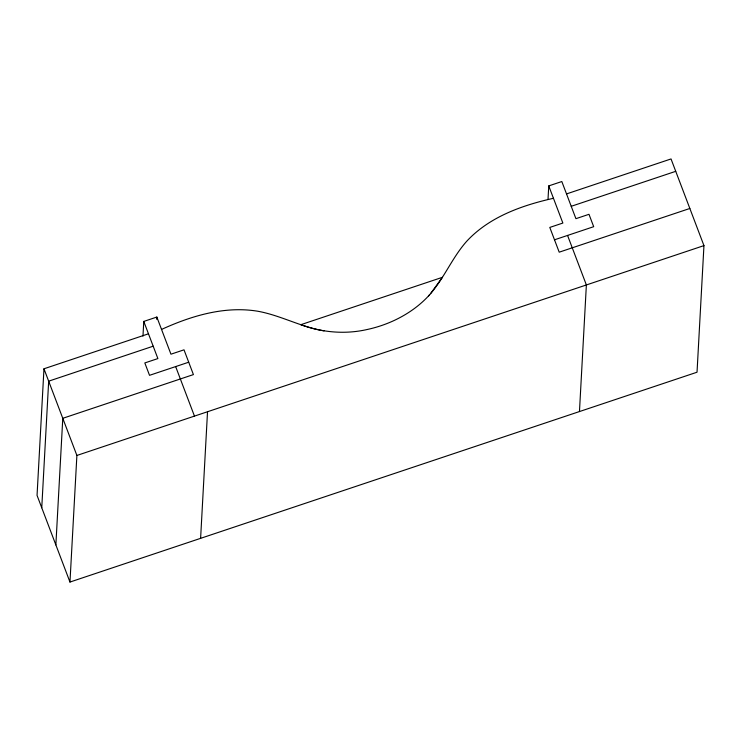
<?xml version="1.0" encoding="UTF-8"?>
<svg xmlns="http://www.w3.org/2000/svg" width="741" height="741" viewBox="0 0 741 741"><rect width="100%" height="100%" fill="white"/><g stroke="black" fill="none" stroke-linecap="round" stroke-linejoin="round"><path stroke-width="1.11" d="M148.478 333.811L43.969 368.786L37.05 495.386L69.969 582.055L697.031 372.214L703.95 245.614L671.031 158.945L566.522 193.92M41.755 507.77L48.674 381.17L153.183 346.195M55.862 544.913L62.781 418.313L193.42 374.594L184.009 349.826L170.949 354.198L156.842 317.055L143.773 321.427L142.976 336.127M69.969 582.055L76.888 455.456L43.969 368.786M156.712 319.325L156.842 317.055M200.607 538.337L207.526 411.737M548.007 199.477L548.748 185.908L561.817 181.536L575.924 218.678L588.984 214.306L593.689 226.69L554.5 239.806M579.462 411.561L586.372 284.952L567.56 235.434M430.502 293.714L442.405 277.319L300.818 324.697C321.853 332.45 344.963 334.552 366.925 329.56A124.469 117.662 3.1 0 0 394.481 320.334C407.633 314.128 419.814 305.672 429.548 294.816M428.567 295.9C443.692 279.431 451.843 257.942 466.71 241.27C489.245 216.928 521.84 205.377 553.453 198.292M161.538 329.439C191.363 315.823 224.671 305.792 257.692 311.22C280.515 315.323 301.152 327.077 324.058 330.875M571.218 206.304L675.727 171.328M188.714 362.21L149.525 375.326L144.819 362.942L157.889 358.57L143.773 321.427M689.843 208.471L559.205 252.181L549.794 227.422L562.864 223.05L548.748 185.908M76.888 455.456L703.95 245.614M175.654 366.582L194.466 416.109"/></g></svg>
